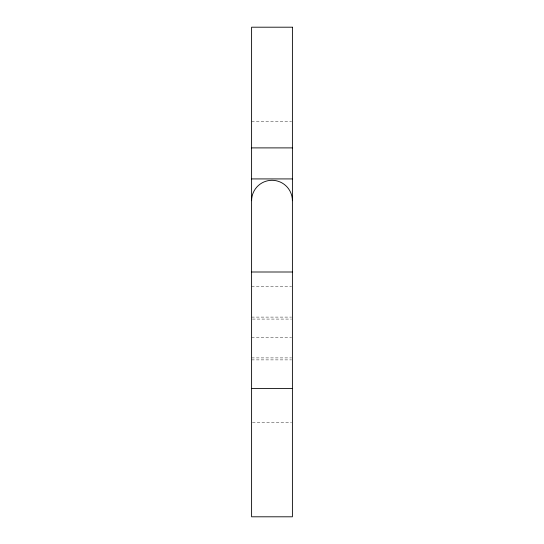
<?xml version="1.0" encoding="UTF-8"?>
<svg xmlns="http://www.w3.org/2000/svg" width="544" height="544" viewBox="0 0 544 544"><rect width="100%" height="100%" fill="white"/><g stroke="black" fill="none" stroke-linecap="round" stroke-linejoin="round"><path stroke-width="0.41" stroke-dasharray="2.72 2.04" d="M251.6 121.686L291.57 121.686M251.6 286.498L291.57 286.498M251.6 317.098L291.57 317.098M252.43 319.076L291.57 319.076M251.6 337.498L291.57 337.498M251.6 357.904L291.57 357.904M251.6 359.883L291.57 359.883M252.43 422.314L291.57 422.314"/><path stroke-width="0.82" d="M251.6 147.893L292.4 147.893M251.6 178.922L292.4 178.922M251.6 272L292.4 272M251.6 388.504L292.4 388.504M251.6 200.702A20.4 20.4 0 0 1 272 180.302A20.4 20.4 0 0 1 292.4 200.702M292.4 27.2L251.6 27.2L251.6 516.8L292.4 516.8L292.4 27.2"/></g></svg>
